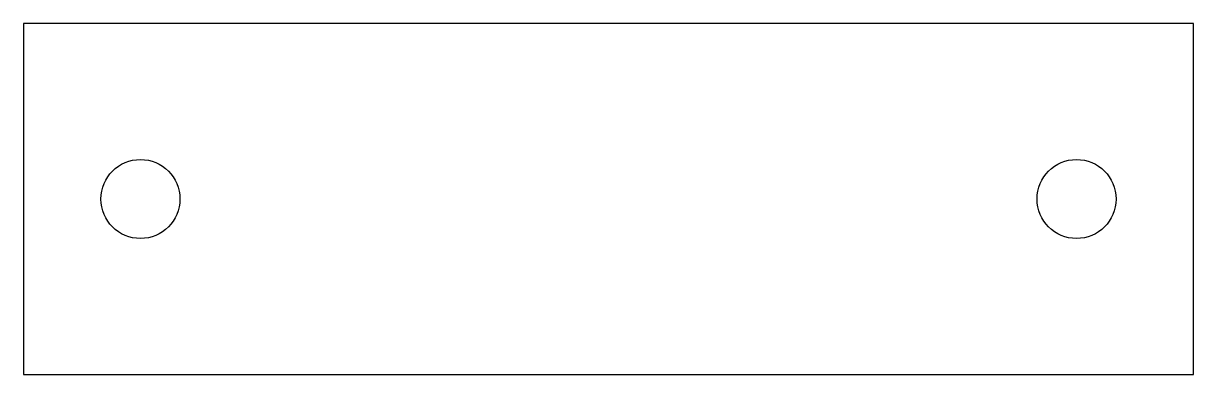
# Model space of a CAD drawing. Header units: millimetres. Extents: x -40 to 160, y 250 to 310.
import ezdxf

# ---------------------------------------------------------------- set-up
doc = ezdxf.new("R2010")
doc.units = ezdxf.units.MM

msp = doc.modelspace()

# ---------------------------------------------------------------- linework, layer by layer
at = {"color": 7, "linetype": 'Continuous', "lineweight": 25}
for p, q in [((160, 310), (-40, 310)), ((-40, 310), (-40, 250)), ((160, 250), (160, 310)), ((-40, 250), (160, 250))]:
    msp.add_line(p, q, dxfattribs=at)
for centre in [(-20, 280), (140, 280)]:
    msp.add_circle(centre, 6.75, dxfattribs=at)

doc.saveas('drawing.dxf')
